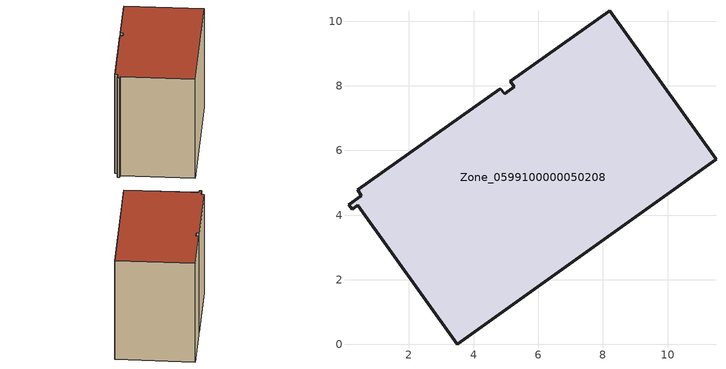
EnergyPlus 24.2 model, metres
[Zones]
Zone_0599100000050208
 floor ground (C_G): 0.53,4.61 0.41,4.78 4.82,7.91 4.97,7.76 5.26,7.97 5.14,8.14 8.21,10.33 11.5,5.73 3.49,0 0.42,4.31 0.24,4.18 0.13,4.32 z0
 wall outside (C_F): 11.5,5.73 8.21,10.33 5.14,8.14 5.26,7.97 4.97,7.76 4.82,7.91 0.41,4.78 0.53,4.61 0.13,4.32 0.24,4.18 0.42,4.31 3.49,0 11.5,5.73 z0:8.04
 roof outside (C_R): 0.53,4.61 0.13,4.32 0.24,4.18 0.42,4.31 3.49,0 11.5,5.73 8.21,10.33 5.14,8.14 5.26,7.97 4.97,7.76 4.82,7.91 0.41,4.78 z8.04
[BUILDING]
Pand.0599100000050208: North Axis=0; Terrain=City; Loads Convergence Tolerance Value=0.04; Temperature Convergence Tolerance Value=0.4; Solar Distribution=FullExterior; Maximum Number of Warmup Days=25; Minimum Number of Warmup Days=1
[Site:Location]
Rotterdam.The.Hague.AP_ZH_NLD Design_Conditions: Latitude=51.96; Longitude=4.45; Time Zone=1; Elevation=-4.5
[SITE:GROUNDTEMPERATURE:BUILDINGSURFACE]
18, 18, 18, 18, 18, 18, 18, 18, 18, 18, 18, 18
[MATERIAL] Thermal Absorptance=0.9; Solar Absorptance=0.7; Visible Absorptance=0.7
Name | Roughness | Thickness | Conductivity | Density | Specific Heat
G.TC.1975-1991 | MediumSmooth | 0.15 | 0.288461 | 540 | 1210
F.TC.1975-1991 | Rough | 0.3 | 0.230769 | 1920 | 840
R.TC.1975-1991 | MediumRough | 0.2 | 0.153846 | 1500 | 1000
[CONSTRUCTION]
C_G: G.TC.1975-1991
C_F: F.TC.1975-1991
C_R: R.TC.1975-1991
[ZONE]
Zone_0599100000050208: Type=1; Multiplier=1; Ceiling Height=Autocalculate; Volume=Autocalculate; Floor Area=autocalculate; Part of Total Floor Area=Yes
[ZONEINFILTRATION:DESIGNFLOWRATE]
Infil_Zone_0599100000050208: Zone or ZoneList or Space or SpaceList=Zone_0599100000050208; Schedule=AlwaysOn; Design Flow Rate Calculation Method=Flow/Area; Flow Rate per Floor Area=0.003; Constant Term Coefficient=1; Temperature Term Coefficient=0; Velocity Term Coefficient=0; Velocity Squared Term Coefficient=0
[HVACTEMPLATE:ZONE:IDEALLOADSAIRSYSTEM]
Zone_0599100000050208: Maximum Heating Supply Air Temperature=50; Minimum Cooling Supply Air Temperature=13; Maximum Heating Supply Air Humidity Ratio=0.0156; Minimum Cooling Supply Air Humidity Ratio=0.0077; Heating Limit=NoLimit; Cooling Limit=NoLimit; Dehumidification Control Type=ConstantSensibleHeatRatio; Cooling Sensible Heat Ratio=0.7; Dehumidification Setpoint=60; Humidification Control Type=None; Humidification Setpoint=30; Outdoor Air Method=None; Outdoor Air Flow Rate per Person=0.00944; Outdoor Air Flow Rate per Zone Floor Area=0; Outdoor Air Flow Rate per Zone=0; Demand Controlled Ventilation Type=None; Outdoor Air Economizer Type=NoEconomizer; Heat Recovery Type=None; Sensible Heat Recovery Effectiveness=0.7; Latent Heat Recovery Effectiveness=0.65
[ZONECONTROL:THERMOSTAT]
ThermostatControl_Zone_0599100000050208: Zone or ZoneList=Zone_0599100000050208; Control Type Schedule=DualSetpointControlType; Control 1=Thermostat_Zone_0599100000050208; Temperature Difference Between Cutout And Setpoint=0
[THERMOSTATSETPOINT:DUALSETPOINT]
Thermostat_Zone_0599100000050208: Heating Setpoint Temperature Schedule=HeatingSetpoint_Zone_0599100000050208; Cooling Setpoint Temperature Schedule=CoolingSetpoint_Zone_0599100000050208
[SCHEDULE:COMPACT]
HeatingSetpoint_Zone_0599100000050208: Through: 12/31, For: AllDays, Until: 24:00, 21
CoolingSetpoint_Zone_0599100000050208: Through: 12/31, For: AllDays, Until: 24:00, 24
DualSetpointControlType: Through: 12/31, For: AllDays, Until: 24:00, 4
AlwaysOn: Through: 12/31, For: AllDays, Until: 24:00, 1
